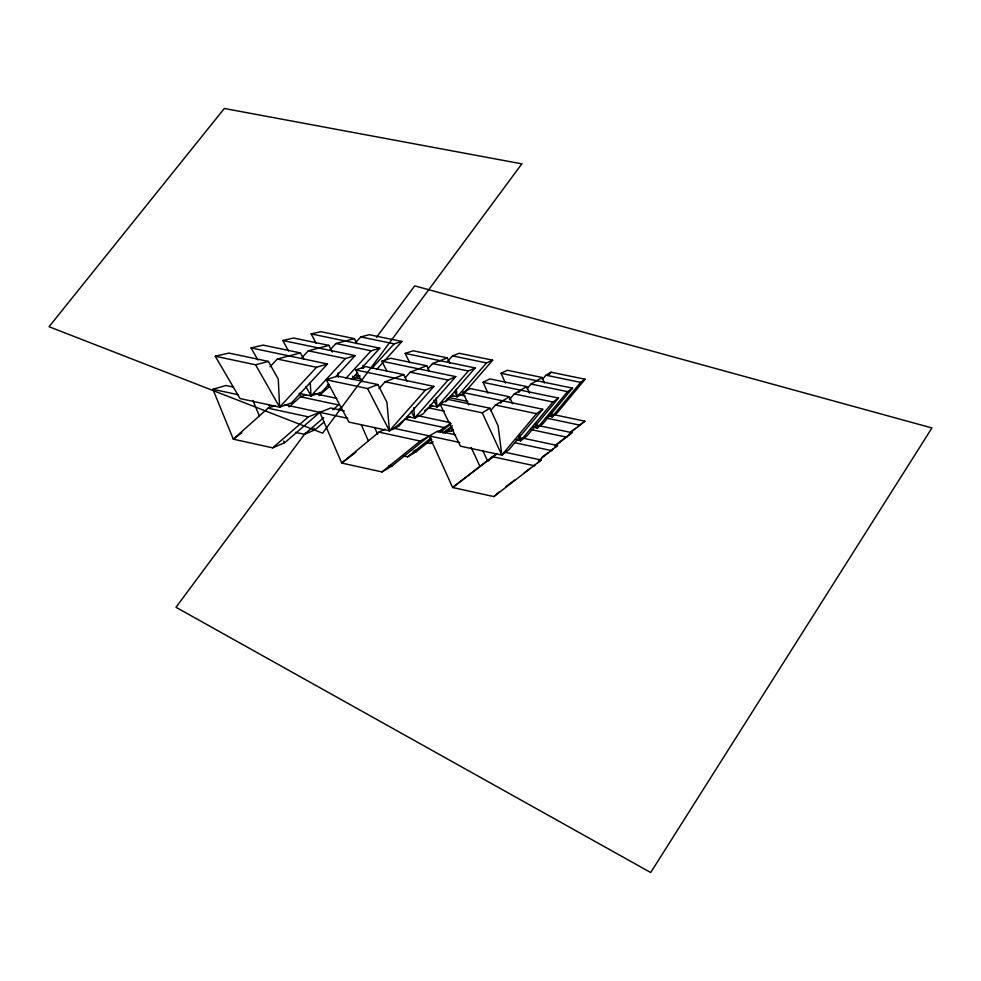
<?xml version="1.0" encoding="UTF-8"?>
<svg xmlns="http://www.w3.org/2000/svg" width="981" height="981" viewBox="0 0 981 981"><rect width="100%" height="100%" fill="white"/><g stroke="black" fill="none" stroke-linecap="round" stroke-linejoin="round"><path stroke-width="1.47" d="M305.373 433.075L175.979 607.288L650.697 872.526L931.95 427.961L414.718 285.863L376.446 337.39M542.248 379.635L545.976 375.22L551.064 372.216L585.105 379.23L557.159 412.915L552.107 416.766L549.188 416.14M532.818 427.152L537.245 428.084L567.57 391.652L572.524 388.145L501.095 373.32L505.411 383.031M572.524 388.145L542.873 423.792L537.245 428.084L535.467 424.025M550.917 413.982L552.107 416.766L580.654 382.382L585.105 379.23M542.738 409.249L508.967 449.641L501.831 455.086L460.383 446.147L439.954 403.865L448.673 399.525L490.01 408.255L498.127 425.962L501.831 455.086L536.472 413.688L542.738 409.249L462.824 392.449L468.636 404.846M516.264 439.856L520.604 440.776L552.941 402.014L558.496 398.078L483.069 382.332L487.998 393.173M558.496 398.078L526.92 435.956L520.604 440.776L518.741 436.643M549.127 374.521L551.064 372.216M527.055 388.721L531.015 384.049L542.125 377.489L544.467 382.995M509.384 399.696L514.289 393.921L526.723 386.588L529.593 393.209M518.704 392.461L520.629 390.18M500.666 403.105L502.615 400.812M490.561 410.781L495.454 405.03L509.458 396.765L512.572 403.755M447.692 361.315L452.486 355.895L459.28 353.283L492.683 360.174L463.927 393.307L457.121 396.729L451.15 395.478M454.595 391.394L457.121 396.729L486.502 362.921L492.683 360.174M429.862 405.288L437.085 406.821L468.342 371.014L475.209 367.949L405.19 353.43L409.764 362.774M445.656 401.867L475.209 367.949M386.649 370.695L381.891 361.204L455.748 376.63L423.179 413.823L414.681 418.114L407.336 416.545M411.346 411.444L414.681 418.114L448.047 380.064L455.748 376.63M433.909 386.367L399.034 425.987L389.432 430.831L386.943 402.296L377.893 384.564L337.501 376.03L326.281 379.77L348.942 422.088L389.432 430.831L425.227 390.23L433.909 386.367L355.76 369.935L361.977 381.928M427.79 368.905L432.523 363.571L447.348 357.869L449.923 363.375M405.165 377.808L410.217 372.142L426.784 365.766L429.335 371.076M379.071 388.537L385.153 381.781L403.792 374.607L406.98 381.057M376.545 369.567L382.651 362.823M384.687 360.579L401.989 341.462L369.212 334.693L360.775 336.937L355.858 342.271M372.02 368.218L394.141 343.828L401.989 341.462M351.48 379.291L357.55 372.621M361.597 368.169L379.819 348.157L311.173 333.92L316.14 343.276M345.999 378.286L371.1 350.793L379.819 348.157M328.745 384.405L321.633 392.167L311.038 395.932L299.082 393.369M335.845 376.655L355.134 355.625L282.798 340.517L288.524 350.99M305.925 386.6L311.038 395.932L345.386 358.568L355.134 355.625M327.482 363.988L291.565 402.86L279.622 407.115L240.051 398.568L215.256 356.238L228.88 353.074L268.353 361.413L278.285 379.144L279.622 407.115L316.507 367.299L327.482 363.988L251.05 347.912L257.831 359.917M330.156 349.788L335.993 343.497L354.386 338.629L356.961 343.669M302.111 357.489L308.353 350.818L328.88 345.373L332.363 352.007M270.033 366.771L277.316 359.034L300.394 352.927L303.889 359.377M274.913 405.754L268.058 408.157L233.306 439.169L212.865 389.273L226.047 385.496L233.368 387.066M241.829 432.768L233.306 439.169L272.693 447.851L284.748 442.701L319.831 412.327L341.707 463.057L382.001 471.935L391.738 466.183L429.249 435.907L452.621 487.496L493.86 496.582L541.218 460.04L504.357 452.106M538.459 460.678L557.502 445.546L521.585 437.869M554.988 446.171L571.948 432.682L538.115 425.509M569.421 433.467L584.86 421.18L552.904 414.448M289.003 406.931L300.493 396.79L305.949 394.877M319.021 395.686L329.285 386.71M493.86 496.582L499.071 492.033M272.693 447.851L308.353 416.864L330.793 407.998L344.257 410.892M352.755 379.659L355.024 377.685L360.027 375.931M295.477 432.376L304.404 434.313L323.73 417.673M332.829 409.837L338.519 404.945L300.493 396.79M304.404 434.313L315.109 429.752L324.368 421.805M338.261 409.874L341.731 406.894M385.177 429.065L378.96 432.13L341.707 463.057L355.944 452.241M393.639 428.672L405.092 419.206L410.119 416.729M424.761 410.634L432.192 405.815M446.637 399.414L448.967 397.513L467.839 401.499M382.001 471.935L420.211 441.058L437.882 431.002L455.576 434.804M403.203 455.871L407.593 456.827L431.051 437.931M438.09 432.265L443.964 427.544L450.819 423.645M431.701 439.28L416.214 451.738L407.593 456.827M440.04 432.572L450.77 423.951M425.999 442.492L430.316 443.424L432.633 441.56M443.044 433.21L452.29 425.779M445.08 433.222L452.131 427.557M446.183 430.475L450.647 431.432L453.014 429.531M496.742 453.516L452.621 487.496L496.349 453.909M488.366 460.396L495.466 454.914M488.182 460.592L496.361 454.313M570.611 431.959L575.356 428.366M577.735 426.563L584.86 421.18M556.288 444.503L571.948 432.682M542.064 457.183L547.999 452.707M550.378 450.917L552.744 449.126M555.123 447.336L557.502 445.546M506.012 486.551L514.51 480.15M524.222 472.842L530.292 468.268M532.72 466.441L535.148 464.614M537.576 462.787L541.218 460.04M430.316 443.424L432.891 441.904M450.647 431.432L452.952 430.07M439.954 403.865L482.247 412.829L490.01 408.255M433.798 400.052L437.085 406.821L440.886 404.908M462.824 392.449L470.512 388.599L509.458 396.765M483.069 382.332L489.899 378.911L526.723 386.588M501.095 373.32L507.214 370.266L542.125 377.489M450.132 396.937L453.651 395.196M326.281 379.77L367.581 388.525L377.893 384.564M355.76 369.935L365.68 366.624L403.792 374.607M381.891 361.204L390.72 358.261L426.784 365.766M405.19 353.43L413.111 350.781L447.348 357.869M215.256 356.238L255.6 364.797L268.353 361.413M251.05 347.912L263.104 345.104L300.394 352.927M282.798 340.517L293.552 338.016L328.88 345.373M311.173 333.92L320.812 331.676L354.386 338.629M360.775 336.937L394.141 343.828M452.486 355.895L486.502 362.921M545.976 375.22L580.654 382.382M335.993 343.497L371.1 350.793M432.523 363.571L468.342 371.014M531.015 384.049L567.57 391.652M308.353 350.818L345.386 358.568M410.217 372.142L448.047 380.064M514.289 393.921L552.941 402.014M458.961 394.669L464.908 395.919M355.196 375.245L359.586 376.164M277.316 359.034L316.507 367.299M385.153 381.781L425.227 390.23M495.454 405.03L536.472 413.688M355.024 377.685L360.971 378.948M546.233 418.053L580.298 425.239M428.268 407.753L444.442 411.186M530.77 429.543L566.859 437.219M314.398 393.602L336.753 398.372M416.815 415.49L450.487 422.676M405.092 419.206L443.964 427.544M514.976 442.762L551.763 450.647M212.865 389.273L238.285 394.754M284.772 404.773L347.801 418.36M393.381 428.182L459.758 442.492M268.058 408.157L308.353 416.864M378.96 432.13L420.211 441.058M492.487 456.692L534.719 465.828M413.234 451.101L416.214 451.738L415.147 450.218M388.807 465.546L391.738 466.183L390.585 464.577M283.57 441.094L284.748 442.701M314.006 428.231L315.109 429.752M255.6 364.797L279.622 407.115M367.581 388.525L389.432 430.831M482.247 412.829L501.831 455.086M482.762 450.5L487.839 461.462M471.187 447.41L479.979 466.478M352.486 376.25L353.7 378.997M374.607 427.434L377.66 434.35M361.351 424.92L368.415 440.984M327.482 384.503L328.709 387.323M319.72 392.523L320.873 395.184M299.536 393.418L300.726 396.214M268.831 404.883L270.02 407.679M252.902 400.469L259.364 415.919M551.432 412.204L552.107 416.766M536.558 423.252L537.245 428.084M519.783 434.718L520.604 440.776M456.275 389.273L457.121 396.729M436.153 397.955L437.085 406.821M413.663 407.716L414.681 418.114M363.031 365.373L363.277 368.341M338.053 372.915L338.359 377.268M310.254 382.749L311.038 395.932M521.831 163.852L322.614 433.173L49.05 326.722L224.318 108.474L521.831 163.852"/></g></svg>
